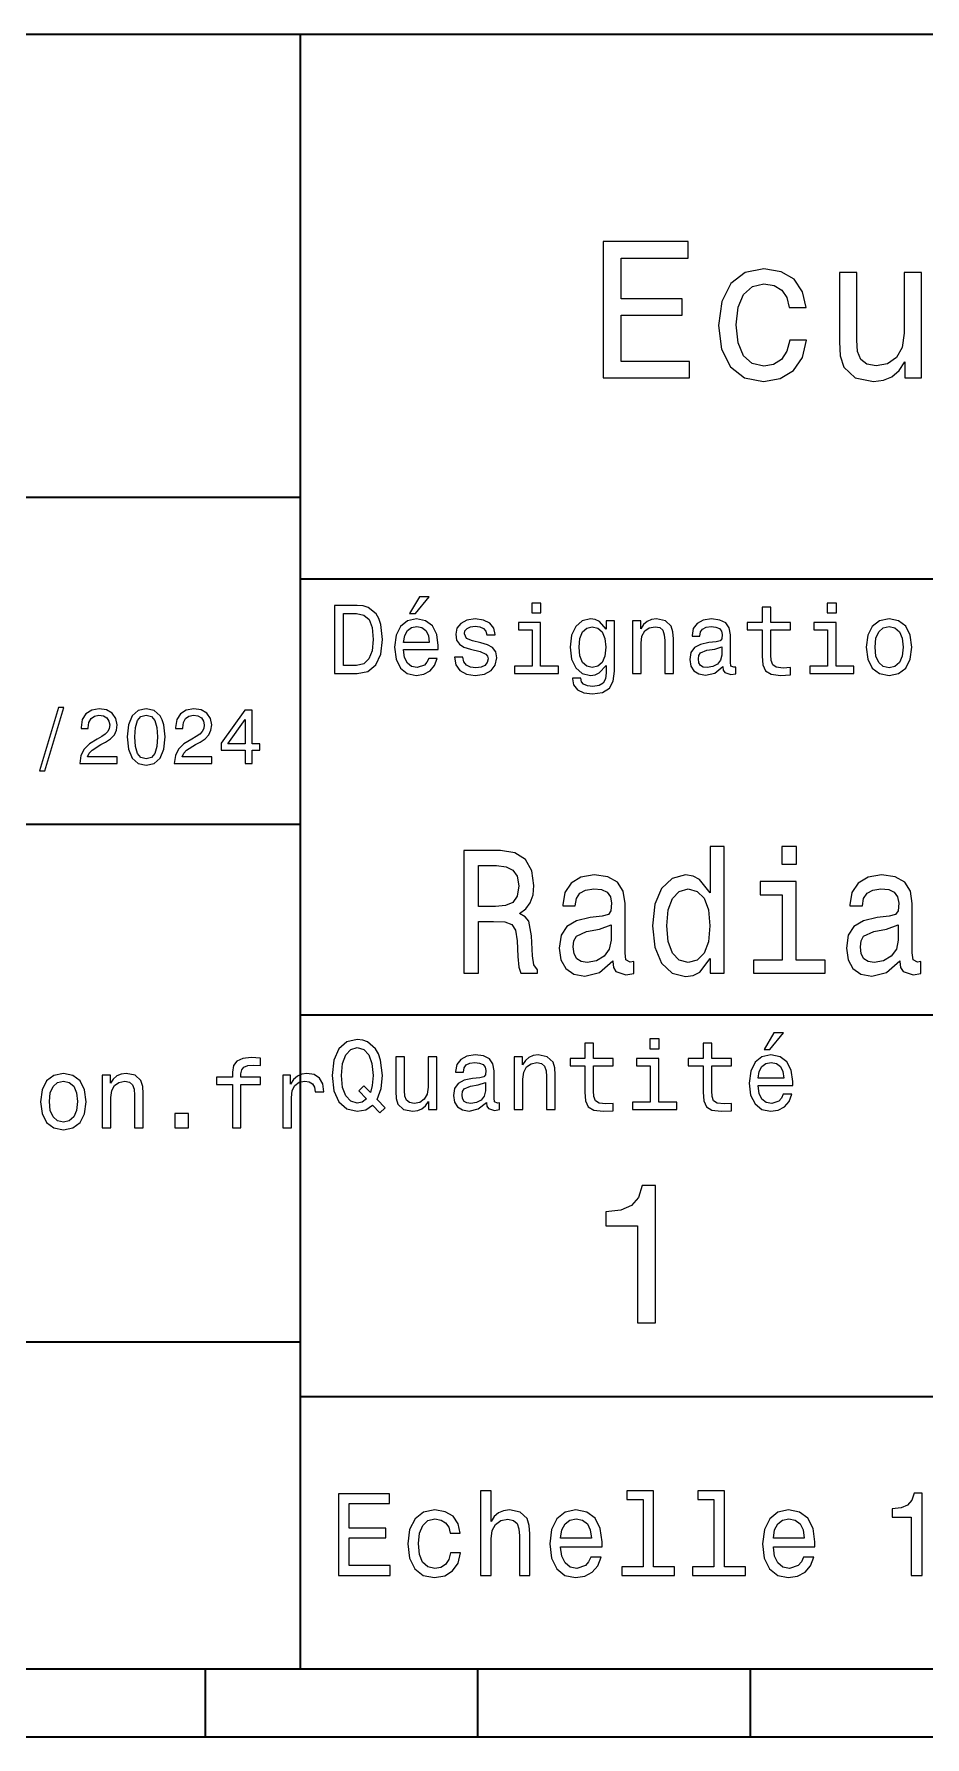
# Model space of a CAD drawing. Extents: x 0 to 297, y 0 to 210.
# Drawn here: x 152.2 to 184.9, y 7.5 to 70 of the extents above; entities that cross this region are included whole.
import ezdxf

# ---------------------------------------------------------------- set-up
doc = ezdxf.new("R2010")
doc.units = 0

msp = doc.modelspace()

# ---------------------------------------------------------------- linework, layer by layer
at = {"color": 7, "lineweight": 35}
for p, q in [((97, 70), (287, 70)), ((162, 10), (162, 70)), ((97, 53), (162, 53)), ((162, 50), (287, 50)), ((97, 41), (162, 41)), ((162, 34), (287, 34)), ((97, 22), (162, 22)), ((162, 20), (287, 20)), ((10, 10), (287, 10)), ((97, 10), (287, 10)), ((98.5, 7.5), (198.5, 7.5))]:
    msp.add_line(p, q, dxfattribs=at)
at = {"color": 7, "lineweight": 35, "ltscale": 0.0625}
for p, q in [((158.5, 10), (158.5, 7.5)), ((168.5, 10), (168.5, 7.5)), ((178.5, 10), (178.5, 7.5))]:
    msp.add_line(p, q, dxfattribs=at)
at = {"color": 7, "lineweight": 13}
for points in [[(173.109512, 57.381123), (176.279541, 57.381123), (176.279541, 57.986309), (173.772339, 57.986309), (173.772339, 59.679394), (176.005768, 59.679394), (176.005768, 60.277374), (173.772339, 60.277374), (173.772339, 61.775936), (176.221893, 61.775936), (176.221893, 62.381123), (173.109512, 62.381123)], [(179.932281, 59.967579), (180.559082, 59.967579), (180.429398, 60.543945), (180.119598, 60.997837), (179.636887, 61.278816), (179.010086, 61.386887), (178.318436, 61.242794), (177.792511, 60.839336), (177.46109, 60.183716), (177.345825, 59.304752), (177.453888, 58.432995), (177.778091, 57.78458), (178.289627, 57.381123), (178.988464, 57.244236), (179.608063, 57.352303), (180.090775, 57.6549), (180.42218, 58.130402), (180.566284, 58.764408), (179.96109, 58.764408), (179.853027, 58.36095), (179.651291, 58.058357), (179.363113, 57.871037), (179.010086, 57.8134), (178.570602, 57.907059), (178.253601, 58.195244), (178.059082, 58.663544), (177.994232, 59.326366), (178.059082, 59.974781), (178.260803, 60.443081), (178.585007, 60.731266), (179.010086, 60.83213), (179.38472, 60.767288), (179.66571, 60.601585), (179.853027, 60.327808)], [(184.788177, 61.25), (184.154175, 61.25), (184.154175, 59.016571), (184.082123, 58.497837), (183.873199, 58.123196), (183.548996, 57.892651), (183.123917, 57.820602), (182.785294, 57.878242), (182.569168, 58.051151), (182.446686, 58.346542), (182.417862, 58.764408), (182.417862, 61.25), (181.783859, 61.25), (181.783859, 58.706772), (181.805481, 58.195244), (181.942368, 57.770172), (182.360229, 57.381123), (183.030258, 57.244236), (183.390488, 57.294666), (183.700287, 57.424351), (183.966858, 57.647694), (184.182999, 57.971901), (184.182999, 57.381123), (184.788177, 57.381123)], [(164.080688, 49.030979), (163.248566, 49.030979), (163.248566, 46.530979), (164.080688, 46.530979), (164.473343, 46.610229), (164.765137, 46.851585), (164.945251, 47.244236), (165.010086, 47.780979), (164.952454, 48.328529), (164.880402, 48.544666), (164.779541, 48.717579), (164.487747, 48.951729), (164.296829, 49.009365)], [(166.004318, 48.728386), (166.216858, 48.728386), (166.717575, 49.340778), (166.364548, 49.340778)], [(170.824203, 49.117435), (170.489197, 49.117435), (170.489197, 48.757202), (170.824203, 48.757202)], [(178.943802, 48.130402), (178.943802, 47.161381), (178.965424, 46.84798), (179.066284, 46.631844), (179.268005, 46.505764), (179.610229, 46.462536), (179.984863, 46.480545), (179.984863, 46.754322), (179.71109, 46.732708), (179.46254, 46.761528), (179.329254, 46.851585), (179.271606, 47.00288), (179.260803, 47.215416), (179.260803, 48.130402), (179.984863, 48.130402), (179.984863, 48.400574), (179.260803, 48.400574), (179.260803, 48.966137), (178.943802, 48.966137), (178.943802, 48.400574), (178.396255, 48.400574), (178.396255, 48.130402)], [(181.667145, 49.117435), (181.332138, 49.117435), (181.332138, 48.757202), (181.667145, 48.757202)], [(164.055481, 48.731987), (164.329254, 48.677952), (164.516571, 48.512245), (164.628235, 48.216858), (164.664261, 47.780979), (164.624634, 47.359509), (164.51297, 47.064121), (164.322052, 46.887608), (164.055481, 46.829971), (163.583572, 46.829971), (163.583572, 48.731987)], [(165.784576, 47.406338), (167.052597, 47.406338), (167.056198, 47.554035), (166.998566, 47.9683), (166.840057, 48.278099), (166.587891, 48.465416), (166.252884, 48.533859), (165.925079, 48.461815), (165.672913, 48.260086), (165.510803, 47.932278), (165.453171, 47.5), (165.507202, 47.056915), (165.669312, 46.732708), (165.917862, 46.530979), (166.242081, 46.462536), (166.523056, 46.509365), (166.753601, 46.631844), (166.922913, 46.826366), (167.020172, 47.085735), (166.706772, 47.085735), (166.641937, 46.941643), (166.548264, 46.833572), (166.281708, 46.747116), (166.07637, 46.786743), (165.921463, 46.912823), (165.820602, 47.118156), (165.784576, 47.395531)], [(165.784576, 47.672909), (165.824203, 47.921471), (165.921463, 48.105186), (166.069168, 48.216858), (166.263687, 48.256485), (166.454605, 48.216858), (166.60231, 48.105186), (166.692368, 47.921471), (166.724777, 47.672909)], [(168.623199, 47.658501), (168.317001, 47.730545), (168.090057, 47.8134), (168.014404, 47.982708), (168.036026, 48.101585), (168.111664, 48.188038), (168.234146, 48.242073), (168.41066, 48.263687), (168.579971, 48.242073), (168.713257, 48.177231), (168.799713, 48.079971), (168.835739, 47.950287), (169.145538, 47.950287), (169.145538, 47.957493), (169.091492, 48.191643), (168.943802, 48.375359), (168.713257, 48.490635), (168.41066, 48.533859), (168.104462, 48.490635), (167.881119, 48.371758), (167.740631, 48.195244), (167.697403, 47.971901), (167.729828, 47.755764), (167.830688, 47.604465), (167.996399, 47.496399), (168.237747, 47.42075), (168.590775, 47.334293), (168.806915, 47.244236), (168.864548, 47.172188), (168.886169, 47.064121), (168.853745, 46.930836), (168.767288, 46.829971), (168.626801, 46.765129), (168.439484, 46.743515), (168.241348, 46.765129), (168.09726, 46.840778), (168, 46.963257), (167.960373, 47.132565), (167.654175, 47.132565), (167.704605, 46.844379), (167.85231, 46.635445), (168.086456, 46.509365), (168.41066, 46.462536), (168.749283, 46.509365), (168.997833, 46.635445), (169.149139, 46.837173), (169.203171, 47.100143), (169.163544, 47.327087), (169.05188, 47.481987), (168.868149, 47.582851)], [(170.8134, 46.79755), (170.8134, 48.400574), (169.999283, 48.400574), (169.999283, 48.130402), (170.496399, 48.130402), (170.496399, 46.79755), (169.847977, 46.79755), (169.847977, 46.530979), (171.469025, 46.530979), (171.469025, 46.79755)], [(173.518738, 46.617435), (173.518738, 48.465416), (173.216141, 48.465416), (173.216141, 48.152016), (172.967575, 48.4366), (172.816284, 48.508644), (172.646973, 48.533859), (172.340775, 48.461815), (172.103027, 48.260086), (171.94812, 47.935879), (171.894089, 47.5), (171.94812, 47.060516), (172.103027, 46.736309), (172.340775, 46.530979), (172.646973, 46.462536), (172.819885, 46.487751), (172.963974, 46.552593), (173.216141, 46.826366), (173.216141, 46.552593), (173.187317, 46.336456), (173.108063, 46.181557), (172.956772, 46.091499), (172.729828, 46.059078), (172.531708, 46.080692), (172.391205, 46.134727), (172.30835, 46.228386), (172.283142, 46.354465), (171.976944, 46.354465), (171.976944, 46.340057), (172.023773, 46.109509), (172.167862, 45.9366), (172.398407, 45.824928), (172.711823, 45.785301), (173.086456, 45.839336), (173.335022, 45.990635), (173.47551, 46.253601)], [(172.221909, 47.5), (172.254318, 47.820606), (172.351593, 48.058357), (172.502884, 48.198845), (172.704605, 48.249279), (172.917145, 48.198845), (173.075653, 48.058357), (173.172913, 47.820606), (173.208939, 47.5), (173.172913, 47.172188), (173.075653, 46.938038), (172.917145, 46.793949), (172.704605, 46.747116), (172.502884, 46.793949), (172.351593, 46.938038), (172.254318, 47.175793)], [(174.181549, 46.530979), (174.498566, 46.530979), (174.498566, 47.647694), (174.530975, 47.903458), (174.635452, 48.090778), (174.797546, 48.206051), (175.013687, 48.249279), (175.1866, 48.213257), (175.294662, 48.115993), (175.348709, 47.953888), (175.366714, 47.737751), (175.366714, 46.530979), (175.683716, 46.530979), (175.683716, 47.802593), (175.669312, 48.058357), (175.604462, 48.270893), (175.391937, 48.465416), (175.060516, 48.533859), (174.876801, 48.508644), (174.721909, 48.440201), (174.588623, 48.324928), (174.484146, 48.170029), (174.484146, 48.465416), (174.181549, 48.465416)], [(177.499283, 46.783142), (177.499283, 46.772335), (177.517288, 46.649857), (177.57132, 46.5634), (177.798264, 46.494957), (177.974777, 46.523773), (177.974777, 46.76873), (177.899139, 46.757923), (177.798264, 46.804756), (177.780258, 46.948845), (177.780258, 47.950287), (177.73703, 48.206051), (177.610947, 48.386166), (177.391205, 48.494236), (177.081406, 48.533859), (176.778824, 48.490635), (176.555481, 48.368156), (176.414978, 48.177231), (176.368149, 47.925072), (176.368149, 47.903458), (176.65274, 47.903458), (176.677948, 48.054756), (176.757202, 48.162823), (176.886887, 48.227665), (177.070602, 48.25288), (177.247116, 48.234871), (177.373199, 48.180836), (177.448853, 48.087173), (177.47406, 47.957493), (177.459656, 47.806194), (177.402023, 47.730545), (177.257919, 47.694523), (176.987747, 47.665707), (176.677948, 47.600864), (176.458206, 47.485592), (176.328537, 47.305473), (176.28891, 47.038906), (176.324921, 46.801151), (176.4366, 46.624638), (176.616714, 46.512966), (176.86528, 46.473343), (177.200287, 46.548992)], [(181.656342, 46.79755), (181.656342, 48.400574), (180.842224, 48.400574), (180.842224, 48.130402), (181.33934, 48.130402), (181.33934, 46.79755), (180.690918, 46.79755), (180.690918, 46.530979), (182.311966, 46.530979), (182.311966, 46.79755)], [(182.762253, 47.496399), (182.819885, 47.056915), (182.985596, 46.732708), (183.248566, 46.530979), (183.601593, 46.462536), (183.951004, 46.530979), (184.213974, 46.729107), (184.379684, 47.053314), (184.440918, 47.496399), (184.379684, 47.935879), (184.213974, 48.263687), (183.951004, 48.461815), (183.601593, 48.533859), (183.248566, 48.461815), (182.985596, 48.260086), (182.819885, 47.935879)], [(183.086456, 47.5), (183.118881, 47.824207), (183.219742, 48.058357), (183.381851, 48.20245), (183.601593, 48.25288), (183.817719, 48.20245), (183.979828, 48.061958), (184.080688, 47.824207), (184.116714, 47.5), (184.080688, 47.172188), (183.979828, 46.934437), (183.817719, 46.790344), (183.601593, 46.743515), (183.381851, 46.790344), (183.219742, 46.934437), (183.118881, 47.172188)], [(177.463257, 47.208214), (177.420029, 47.020893), (177.304749, 46.876801), (177.131851, 46.783142), (176.919312, 46.750721), (176.782425, 46.76873), (176.68515, 46.826366), (176.623917, 46.927231), (176.605911, 47.067722), (176.620316, 47.193802), (176.677948, 47.283859), (176.908508, 47.384727), (177.200287, 47.427952), (177.463257, 47.514408)], [(152.417877, 42.956772), (152.616714, 42.956772), (153.314133, 45.279541), (153.112396, 45.279541)], [(153.899139, 43.224785), (155.273773, 43.224785), (155.273773, 43.472622), (154.187317, 43.472622), (154.247849, 43.60807), (154.351593, 43.720463), (154.671478, 43.925072), (154.841507, 44.011528), (155.031708, 44.135448), (155.167145, 44.279541), (155.244965, 44.44957), (155.273773, 44.642651), (155.224792, 44.884727), (155.08934, 45.074928), (154.881851, 45.195965), (154.613831, 45.239193), (154.337173, 45.190201), (154.126801, 45.054756), (153.991364, 44.838619), (153.945251, 44.553314), (153.945251, 44.51297), (154.207504, 44.51297), (154.207504, 44.536022), (154.233429, 44.731991), (154.311249, 44.876083), (154.435165, 44.9683), (154.599426, 45), (154.766571, 44.971184), (154.890488, 44.899136), (154.971191, 44.786743), (155, 44.645535), (154.979828, 44.51297), (154.925079, 44.400578), (154.832855, 44.302593), (154.706055, 44.216141), (154.536026, 44.12392), (154.253601, 43.945248), (154.054764, 43.755043), (153.9366, 43.524498), (153.899139, 43.233429)], [(155.642654, 44.201729), (155.685883, 43.749279), (155.821335, 43.426514), (156.037476, 43.230549), (156.337173, 43.167149), (156.634003, 43.230549), (156.850143, 43.426514), (156.982712, 43.749279), (157.028824, 44.201729), (156.982712, 44.651299), (156.927963, 44.829971), (156.850143, 44.976948), (156.634003, 45.172913), (156.337173, 45.239193), (156.037476, 45.172913), (155.821335, 44.974064), (155.685883, 44.651299)], [(155.919312, 44.201729), (155.942368, 44.550434), (156.01442, 44.801155), (156.144104, 44.948128), (156.337173, 45), (156.527374, 44.948128), (156.657059, 44.801155), (156.729111, 44.550434), (156.752167, 44.201729), (156.729111, 43.850143), (156.657059, 43.599426), (156.527374, 43.45245), (156.337173, 43.403458), (156.144104, 43.45245), (156.01442, 43.599426), (155.942368, 43.850143)], [(157.368881, 43.224785), (158.743515, 43.224785), (158.743515, 43.472622), (157.657059, 43.472622), (157.71759, 43.60807), (157.821335, 43.720463), (158.14122, 43.925072), (158.311249, 44.011528), (158.50145, 44.135448), (158.636887, 44.279541), (158.714706, 44.44957), (158.743515, 44.642651), (158.694534, 44.884727), (158.559082, 45.074928), (158.351593, 45.195965), (158.083572, 45.239193), (157.806915, 45.190201), (157.596542, 45.054756), (157.461105, 44.838619), (157.414993, 44.553314), (157.414993, 44.51297), (157.677231, 44.51297), (157.677231, 44.536022), (157.703171, 44.731991), (157.780991, 44.876083), (157.904907, 44.9683), (158.069168, 45), (158.236313, 44.971184), (158.360229, 44.899136), (158.440918, 44.786743), (158.469742, 44.645535), (158.44957, 44.51297), (158.394821, 44.400578), (158.302597, 44.302593), (158.175797, 44.216141), (158.005768, 44.12392), (157.723343, 43.945248), (157.524506, 43.755043), (157.406342, 43.524498), (157.368881, 43.233429)], [(159.965424, 43.224785), (160.224792, 43.224785), (160.224792, 43.720463), (160.510086, 43.720463), (160.510086, 43.951008), (160.224792, 43.951008), (160.224792, 45.181557), (159.96254, 45.181557), (159.086456, 43.974064), (159.086456, 43.720463), (159.965424, 43.720463)], [(159.328537, 43.951008), (159.965424, 44.847263), (159.965424, 43.951008)], [(167.988815, 35.530258), (168.53154, 35.530258), (168.53154, 37.430115), (169.085938, 37.430115), (169.494431, 37.41066), (169.751205, 37.319885), (169.891266, 37.105907), (169.949631, 36.723343), (169.978806, 36.139767), (170.013824, 35.757202), (170.083847, 35.530258), (170.696594, 35.530258), (170.696594, 35.653458), (170.562378, 35.835014), (170.515686, 36.172188), (170.474838, 36.898415), (170.375641, 37.4366), (170.241409, 37.605186), (170.031326, 37.728386), (170.264755, 37.890488), (170.428162, 38.117435), (170.533203, 38.402737), (170.568207, 38.746395), (170.486511, 39.291065), (170.253082, 39.699566), (169.86792, 39.945965), (169.342712, 40.030258), (167.988815, 40.030258)], [(177.03421, 36.068443), (177.03421, 35.530258), (177.547745, 35.530258), (177.547745, 40.185879), (177.040039, 40.185879), (177.040039, 38.480545), (176.649048, 38.973343), (176.40979, 39.090057), (176.135498, 39.135445), (175.639465, 39.005764), (175.254303, 38.642651), (175.003372, 38.059078), (174.915833, 37.274494), (175.003372, 36.489914), (175.254303, 35.899857), (175.639465, 35.530258), (176.135498, 35.407059), (176.40979, 35.45245), (176.654877, 35.569164)], [(180.208847, 40.185879), (179.666122, 40.185879), (179.666122, 39.537464), (180.208847, 39.537464)], [(169.190979, 39.479107), (169.546967, 39.440201), (169.797897, 39.317001), (169.95546, 39.090057), (170.00798, 38.733429), (169.949631, 38.357346), (169.792053, 38.130402), (169.523621, 38.013687), (169.15596, 37.981266), (168.53154, 37.981266), (168.53154, 39.479107)], [(173.456894, 35.98415), (173.456894, 35.964695), (173.486084, 35.744236), (173.573608, 35.588615), (173.941269, 35.465416), (174.227219, 35.517288), (174.227219, 35.958214), (174.104675, 35.938759), (173.941269, 36.023052), (173.912094, 36.282421), (173.912094, 38.085014), (173.842056, 38.545387), (173.637802, 38.869595), (173.28183, 39.064121), (172.779953, 39.135445), (172.289749, 39.057636), (171.927933, 38.837173), (171.700348, 38.493515), (171.624481, 38.039623), (171.624481, 38.000721), (172.08551, 38.000721), (172.126358, 38.273052), (172.254745, 38.467579), (172.464828, 38.584293), (172.762451, 38.629681), (173.048401, 38.59726), (173.252655, 38.5), (173.375198, 38.331409), (173.416046, 38.09798), (173.3927, 37.825645), (173.299332, 37.68948), (173.065903, 37.624638), (172.62822, 37.572765), (172.126358, 37.456051), (171.77037, 37.248558), (171.560287, 36.924351), (171.496094, 36.444523), (171.554459, 36.016571), (171.735352, 35.698845), (172.027145, 35.497837), (172.42981, 35.426514), (172.972534, 35.562679)], [(180.191345, 36.010086), (180.191345, 38.895531), (178.872467, 38.895531), (178.872467, 38.409222), (179.677795, 38.409222), (179.677795, 36.010086), (178.627365, 36.010086), (178.627365, 35.530258), (181.253448, 35.530258), (181.253448, 36.010086)], [(183.996246, 35.98415), (183.996246, 35.964695), (184.025421, 35.744236), (184.112946, 35.588615), (184.480606, 35.465416), (184.766556, 35.517288), (184.766556, 35.958214), (184.644012, 35.938759), (184.480606, 36.023052), (184.451431, 36.282421), (184.451431, 38.085014), (184.381393, 38.545387), (184.177139, 38.869595), (183.821167, 39.064121), (183.31929, 39.135445), (182.829086, 39.057636), (182.46727, 38.837173), (182.239685, 38.493515), (182.163818, 38.039623), (182.163818, 38.000721), (182.624847, 38.000721), (182.665695, 38.273052), (182.794083, 38.467579), (183.004166, 38.584293), (183.301788, 38.629681), (183.587738, 38.59726), (183.791992, 38.5), (183.914536, 38.331409), (183.955383, 38.09798), (183.932037, 37.825645), (183.838669, 37.68948), (183.60524, 37.624638), (183.167557, 37.572765), (182.665695, 37.456051), (182.309708, 37.248558), (182.099625, 36.924351), (182.035431, 36.444523), (182.093781, 36.016571), (182.274689, 35.698845), (182.566483, 35.497837), (182.969147, 35.426514), (183.511871, 35.562679)], [(176.223038, 38.623199), (176.561508, 38.532421), (176.818283, 38.279537), (176.970016, 37.858067), (177.028366, 37.274494), (176.970016, 36.684437), (176.818283, 36.262966), (176.561508, 36.003601), (176.223038, 35.919308), (175.902069, 36.003601), (175.656967, 36.262966), (175.493576, 36.690922), (175.441055, 37.274494), (175.493576, 37.851585), (175.656967, 38.273052), (175.902069, 38.532421)], [(173.398544, 36.749279), (173.328522, 36.412102), (173.141769, 36.152737), (172.861664, 35.98415), (172.517349, 35.925793), (172.295593, 35.958214), (172.138031, 36.061958), (172.038818, 36.243515), (172.009644, 36.496395), (172.03299, 36.723343), (172.126358, 36.885445), (172.499847, 37.067001), (172.972534, 37.14481), (173.398544, 37.30043)], [(183.937881, 36.749279), (183.867859, 36.412102), (183.681107, 36.152737), (183.401001, 35.98415), (183.056686, 35.925793), (182.83493, 35.958214), (182.677368, 36.061958), (182.578156, 36.243515), (182.548981, 36.496395), (182.572327, 36.723343), (182.665695, 36.885445), (183.039185, 37.067001), (183.511871, 37.14481), (183.937881, 37.30043)], [(179.015854, 32.728386), (179.228394, 32.728386), (179.729111, 33.340778), (179.376083, 33.340778)], [(164.642654, 30.685879), (164.916428, 30.401297), (165.107346, 30.592218), (164.811966, 30.894812), (164.963257, 31.305475), (165.010086, 31.780979), (164.941635, 32.339336), (164.862396, 32.56628), (164.757919, 32.753601), (164.46254, 33.009365), (164.282425, 33.074207), (164.08429, 33.099422), (163.702454, 33.009365), (163.41066, 32.757202), (163.223343, 32.342937), (163.158508, 31.780979), (163.223343, 31.219019), (163.407059, 30.804754), (163.698853, 30.54899), (164.08429, 30.462536), (164.39769, 30.520172)], [(164.41571, 30.916426), (164.260803, 30.801151), (164.08429, 30.765129), (163.850143, 30.829971), (163.666428, 31.024494), (163.543945, 31.341497), (163.504318, 31.780979), (163.543945, 32.216858), (163.662827, 32.537464), (163.846542, 32.731987), (164.08429, 32.80043), (164.318451, 32.731987), (164.502167, 32.533859), (164.621033, 32.213257), (164.664261, 31.780979), (164.631851, 31.40634), (164.5634, 31.150576), (164.329254, 31.395533), (164.13472, 31.211815)], [(168.824921, 30.78314), (168.824921, 30.772333), (168.842941, 30.649855), (168.896973, 30.5634), (169.123917, 30.494957), (169.30043, 30.523775), (169.30043, 30.768732), (169.224777, 30.757925), (169.123917, 30.804754), (169.105911, 30.948847), (169.105911, 31.950287), (169.062683, 32.206051), (168.9366, 32.386166), (168.716858, 32.494236), (168.407059, 32.533859), (168.104462, 32.490635), (167.881119, 32.368156), (167.740631, 32.177231), (167.693802, 31.925072), (167.693802, 31.903458), (167.978394, 31.903458), (168.003601, 32.054756), (168.082855, 32.162823), (168.21254, 32.227665), (168.396255, 32.25288), (168.572769, 32.234871), (168.698853, 32.180836), (168.77449, 32.087173), (168.799713, 31.957493), (168.785309, 31.806194), (168.727661, 31.730547), (168.583572, 31.694523), (168.3134, 31.665705), (168.003601, 31.600864), (167.783859, 31.48559), (167.654175, 31.305475), (167.614548, 31.038904), (167.650574, 30.801151), (167.762253, 30.62464), (167.942368, 30.512968), (168.190918, 30.473343), (168.52594, 30.54899)], [(169.844376, 30.530979), (170.161377, 30.530979), (170.161377, 31.647694), (170.193802, 31.903458), (170.298279, 32.090778), (170.460373, 32.206051), (170.676514, 32.249279), (170.849426, 32.213257), (170.957489, 32.115993), (171.011536, 31.95389), (171.029541, 31.737751), (171.029541, 30.530979), (171.346542, 30.530979), (171.346542, 31.802593), (171.332138, 32.058357), (171.267288, 32.270893), (171.054749, 32.465416), (170.723343, 32.533859), (170.539627, 32.508644), (170.38472, 32.440201), (170.251434, 32.324928), (170.146973, 32.170029), (170.146973, 32.465416), (169.844376, 32.465416)], [(172.438034, 32.130402), (172.438034, 31.161383), (172.459656, 30.847982), (172.560516, 30.631844), (172.762253, 30.505762), (173.104462, 30.462536), (173.479111, 30.480547), (173.479111, 30.754322), (173.205338, 30.732708), (172.956772, 30.761526), (172.823486, 30.851583), (172.765854, 31.002882), (172.755035, 31.215418), (172.755035, 32.130402), (173.479111, 32.130402), (173.479111, 32.400574), (172.755035, 32.400574), (172.755035, 32.966137), (172.438034, 32.966137), (172.438034, 32.400574), (171.890488, 32.400574), (171.890488, 32.130402)], [(175.161377, 33.117435), (174.82637, 33.117435), (174.82637, 32.757202), (175.161377, 32.757202)], [(176.775223, 32.130402), (176.775223, 31.161383), (176.796829, 30.847982), (176.89769, 30.631844), (177.099426, 30.505762), (177.44165, 30.462536), (177.816284, 30.480547), (177.816284, 30.754322), (177.542511, 30.732708), (177.293945, 30.761526), (177.16066, 30.851583), (177.103027, 31.002882), (177.092224, 31.215418), (177.092224, 32.130402), (177.816284, 32.130402), (177.816284, 32.400574), (177.092224, 32.400574), (177.092224, 32.966137), (176.775223, 32.966137), (176.775223, 32.400574), (176.227661, 32.400574), (176.227661, 32.130402)], [(178.796112, 31.40634), (180.064117, 31.40634), (180.067719, 31.554033), (180.010086, 31.9683), (179.851593, 32.278099), (179.599426, 32.465416), (179.264404, 32.533859), (178.9366, 32.461815), (178.684433, 32.260086), (178.522339, 31.932276), (178.464691, 31.5), (178.518738, 31.056915), (178.680832, 30.732708), (178.929398, 30.530979), (179.253601, 30.462536), (179.534576, 30.509365), (179.765137, 30.631844), (179.934433, 30.826368), (180.031708, 31.085733), (179.718292, 31.085733), (179.653458, 30.941643), (179.559799, 30.833572), (179.293228, 30.747118), (179.087891, 30.786743), (178.932999, 30.912823), (178.832138, 31.118155), (178.796112, 31.395533)], [(159.49855, 31.449568), (159.49855, 29.850143), (159.815552, 29.850143), (159.815552, 31.449568), (160.536011, 31.449568), (160.536011, 31.71974), (159.815552, 31.71974), (159.815552, 31.838615), (159.840759, 31.982708), (159.923615, 32.079971), (160.064117, 32.137608), (160.265839, 32.159222), (160.536011, 32.144814), (160.536011, 32.418587), (160.193787, 32.4366), (159.884003, 32.404179), (159.667862, 32.306915), (159.538177, 32.137608), (159.49855, 31.896254), (159.49855, 31.71974), (158.918579, 31.71974), (158.918579, 31.449568)], [(166.998566, 32.465416), (166.681549, 32.465416), (166.681549, 31.348703), (166.645538, 31.089336), (166.541061, 30.902016), (166.378967, 30.786743), (166.166428, 30.750719), (165.997116, 30.779539), (165.889053, 30.865993), (165.827805, 31.013687), (165.8134, 31.222622), (165.8134, 32.465416), (165.496399, 32.465416), (165.496399, 31.193804), (165.507202, 30.93804), (165.575653, 30.725504), (165.784576, 30.530979), (166.119598, 30.462536), (166.299713, 30.487751), (166.454605, 30.552593), (166.587891, 30.664265), (166.695969, 30.826368), (166.695969, 30.530979), (166.998566, 30.530979)], [(175.150574, 30.79755), (175.150574, 32.400574), (174.336456, 32.400574), (174.336456, 32.130402), (174.833572, 32.130402), (174.833572, 30.79755), (174.185165, 30.79755), (174.185165, 30.530979), (175.806198, 30.530979), (175.806198, 30.79755)], [(178.796112, 31.672911), (178.835739, 31.921469), (178.932999, 32.105186), (179.080688, 32.216858), (179.275208, 32.256485), (179.466141, 32.216858), (179.613831, 32.105186), (179.703888, 31.921469), (179.736313, 31.672911)], [(152.459656, 30.815561), (152.517288, 30.37608), (152.682983, 30.051872), (152.945953, 29.850143), (153.298981, 29.7817), (153.648407, 29.850143), (153.911377, 30.048271), (154.077087, 30.372478), (154.138321, 30.815561), (154.077087, 31.255043), (153.911377, 31.582851), (153.648407, 31.780979), (153.298981, 31.853025), (152.945953, 31.780979), (152.682983, 31.57925), (152.517288, 31.255043)], [(152.783859, 30.819164), (152.816284, 31.143372), (152.917145, 31.377522), (153.079239, 31.521614), (153.298981, 31.572046), (153.515121, 31.521614), (153.677231, 31.381123), (153.778091, 31.143372), (153.814117, 30.819164), (153.778091, 30.491354), (153.677231, 30.253601), (153.515121, 30.109509), (153.298981, 30.062679), (153.079239, 30.109509), (152.917145, 30.253601), (152.816284, 30.491354)], [(154.721893, 29.850143), (155.038895, 29.850143), (155.038895, 30.966858), (155.07132, 31.222622), (155.175781, 31.409943), (155.337891, 31.525215), (155.554031, 31.568443), (155.726929, 31.532419), (155.835007, 31.435158), (155.889038, 31.273054), (155.907059, 31.056915), (155.907059, 29.850143), (156.22406, 29.850143), (156.22406, 31.121758), (156.209656, 31.377522), (156.144806, 31.590057), (155.932266, 31.784582), (155.600861, 31.853025), (155.417145, 31.827808), (155.262238, 31.759365), (155.128952, 31.644091), (155.02449, 31.489193), (155.02449, 31.784582), (154.721893, 31.784582)], [(161.346527, 29.850143), (161.663528, 29.850143), (161.663528, 30.956051), (161.695953, 31.222622), (161.793213, 31.413544), (161.951721, 31.528818), (162.164246, 31.568443), (162.322754, 31.543226), (162.441635, 31.47118), (162.513672, 31.348701), (162.538895, 31.182997), (162.859497, 31.182997), (162.816269, 31.474783), (162.697388, 31.683718), (162.499268, 31.809797), (162.229095, 31.853025), (162.04538, 31.824207), (161.886871, 31.752161), (161.746384, 31.629683), (161.63472, 31.463976), (161.63472, 31.784582), (161.346527, 31.784582)], [(168.78891, 31.208212), (168.745682, 31.020893), (168.630402, 30.876801), (168.457489, 30.78314), (168.244965, 30.750719), (168.108063, 30.768732), (168.010803, 30.826368), (167.94957, 30.927233), (167.931549, 31.067722), (167.945969, 31.193804), (168.003601, 31.283861), (168.234146, 31.384726), (168.52594, 31.427954), (168.78891, 31.514408)], [(157.387604, 29.850143), (157.88472, 29.850143), (157.88472, 30.386887), (157.387604, 30.386887)], [(174.370316, 22.700289), (175.025925, 22.700289), (175.025925, 27.736313), (174.536011, 27.736313), (174.406326, 27.296831), (174.146973, 27.001442), (173.750717, 26.828531), (173.203171, 26.770893), (173.203171, 26.259367), (174.370316, 26.259367)], [(163.393372, 13.428675), (165.295395, 13.428675), (165.295395, 13.791787), (163.791061, 13.791787), (163.791061, 14.807637), (165.131119, 14.807637), (165.131119, 15.166427), (163.791061, 15.166427), (163.791061, 16.065563), (165.260803, 16.065563), (165.260803, 16.428675), (163.393372, 16.428675)], [(168.610947, 13.428675), (168.991348, 13.428675), (168.991348, 14.768732), (169.030258, 15.075649), (169.155624, 15.300432), (169.350143, 15.438761), (169.609512, 15.490635), (169.817001, 15.447407), (169.946686, 15.330692), (170.011536, 15.136168), (170.033142, 14.876801), (170.033142, 13.428675), (170.413544, 13.428675), (170.413544, 14.954612), (170.396255, 15.261528), (170.318451, 15.516571), (170.0634, 15.75), (169.66571, 15.832133), (169.44957, 15.801874), (169.263687, 15.719741), (169.108063, 15.590058), (168.991348, 15.412825), (168.991348, 16.532421), (168.610947, 16.532421)], [(174.572052, 16.212536), (174.572052, 13.748559), (173.789627, 13.748559), (173.789627, 13.428675), (175.730545, 13.428675), (175.730545, 13.748559), (174.952454, 13.748559), (174.952454, 16.532421), (173.97551, 16.532421), (173.97551, 16.212536)], [(177.174347, 16.212536), (177.174347, 13.748559), (176.391937, 13.748559), (176.391937, 13.428675), (178.332855, 13.428675), (178.332855, 13.748559), (177.554749, 13.748559), (177.554749, 16.532421), (176.577805, 16.532421), (176.577805, 16.212536)], [(184.416412, 13.428675), (184.809784, 13.428675), (184.809784, 16.450289), (184.515839, 16.450289), (184.438034, 16.1866), (184.28241, 16.009367), (184.044662, 15.905621), (183.716125, 15.871038), (183.716125, 15.564121), (184.416412, 15.564121)], [(167.48703, 14.980548), (167.863113, 14.980548), (167.785309, 15.326369), (167.599426, 15.598703), (167.309799, 15.767292), (166.933716, 15.832133), (166.518738, 15.745678), (166.203171, 15.503603), (166.004318, 15.110231), (165.935165, 14.582853), (166, 14.059798), (166.194519, 13.67075), (166.501434, 13.428675), (166.920746, 13.346542), (167.292511, 13.411384), (167.582138, 13.592939), (167.780975, 13.878242), (167.867432, 14.258646), (167.504318, 14.258646), (167.439484, 14.016571), (167.318451, 13.835014), (167.145538, 13.722623), (166.933716, 13.688041), (166.670029, 13.744237), (166.479828, 13.917148), (166.363113, 14.198127), (166.324203, 14.595821), (166.363113, 14.984871), (166.484146, 15.26585), (166.67868, 15.438761), (166.933716, 15.49928), (167.158508, 15.460375), (167.327087, 15.360951), (167.439484, 15.196686)], [(171.546112, 14.479107), (173.067719, 14.479107), (173.072052, 14.656341), (173.002884, 15.153459), (172.812683, 15.525217), (172.510086, 15.75), (172.108063, 15.832133), (171.714691, 15.745678), (171.412109, 15.503603), (171.217575, 15.110231), (171.148422, 14.591499), (171.213257, 14.059798), (171.407776, 13.67075), (171.706055, 13.428675), (172.095108, 13.346542), (172.432281, 13.402739), (172.708939, 13.549712), (172.912109, 13.783141), (173.028824, 14.09438), (172.65274, 14.09438), (172.574936, 13.92147), (172.46254, 13.791787), (172.142654, 13.688041), (171.896255, 13.735591), (171.710373, 13.886888), (171.58934, 14.133286), (171.546112, 14.466139)], [(179.353027, 14.479107), (180.874634, 14.479107), (180.878967, 14.656341), (180.809799, 15.153459), (180.619598, 15.525217), (180.317001, 15.75), (179.914978, 15.832133), (179.521606, 15.745678), (179.219025, 15.503603), (179.02449, 15.110231), (178.955338, 14.591499), (179.020172, 14.059798), (179.214691, 13.67075), (179.51297, 13.428675), (179.902023, 13.346542), (180.239197, 13.402739), (180.515854, 13.549712), (180.719025, 13.783141), (180.835739, 14.09438), (180.459656, 14.09438), (180.381851, 13.92147), (180.269455, 13.791787), (179.94957, 13.688041), (179.703171, 13.735591), (179.517288, 13.886888), (179.396255, 14.133286), (179.353027, 14.466139)], [(171.546112, 14.798992), (171.593658, 15.097262), (171.710373, 15.317724), (171.887604, 15.45173), (172.121033, 15.49928), (172.350143, 15.45173), (172.527374, 15.317724), (172.635452, 15.097262), (172.674347, 14.798992)], [(179.353027, 14.798992), (179.400574, 15.097262), (179.517288, 15.317724), (179.694519, 15.45173), (179.927948, 15.49928), (180.157059, 15.45173), (180.33429, 15.317724), (180.442368, 15.097262), (180.481262, 14.798992)]]:
    msp.add_lwpolyline(points, close=True, dxfattribs=at)

doc.saveas('drawing.dxf')
